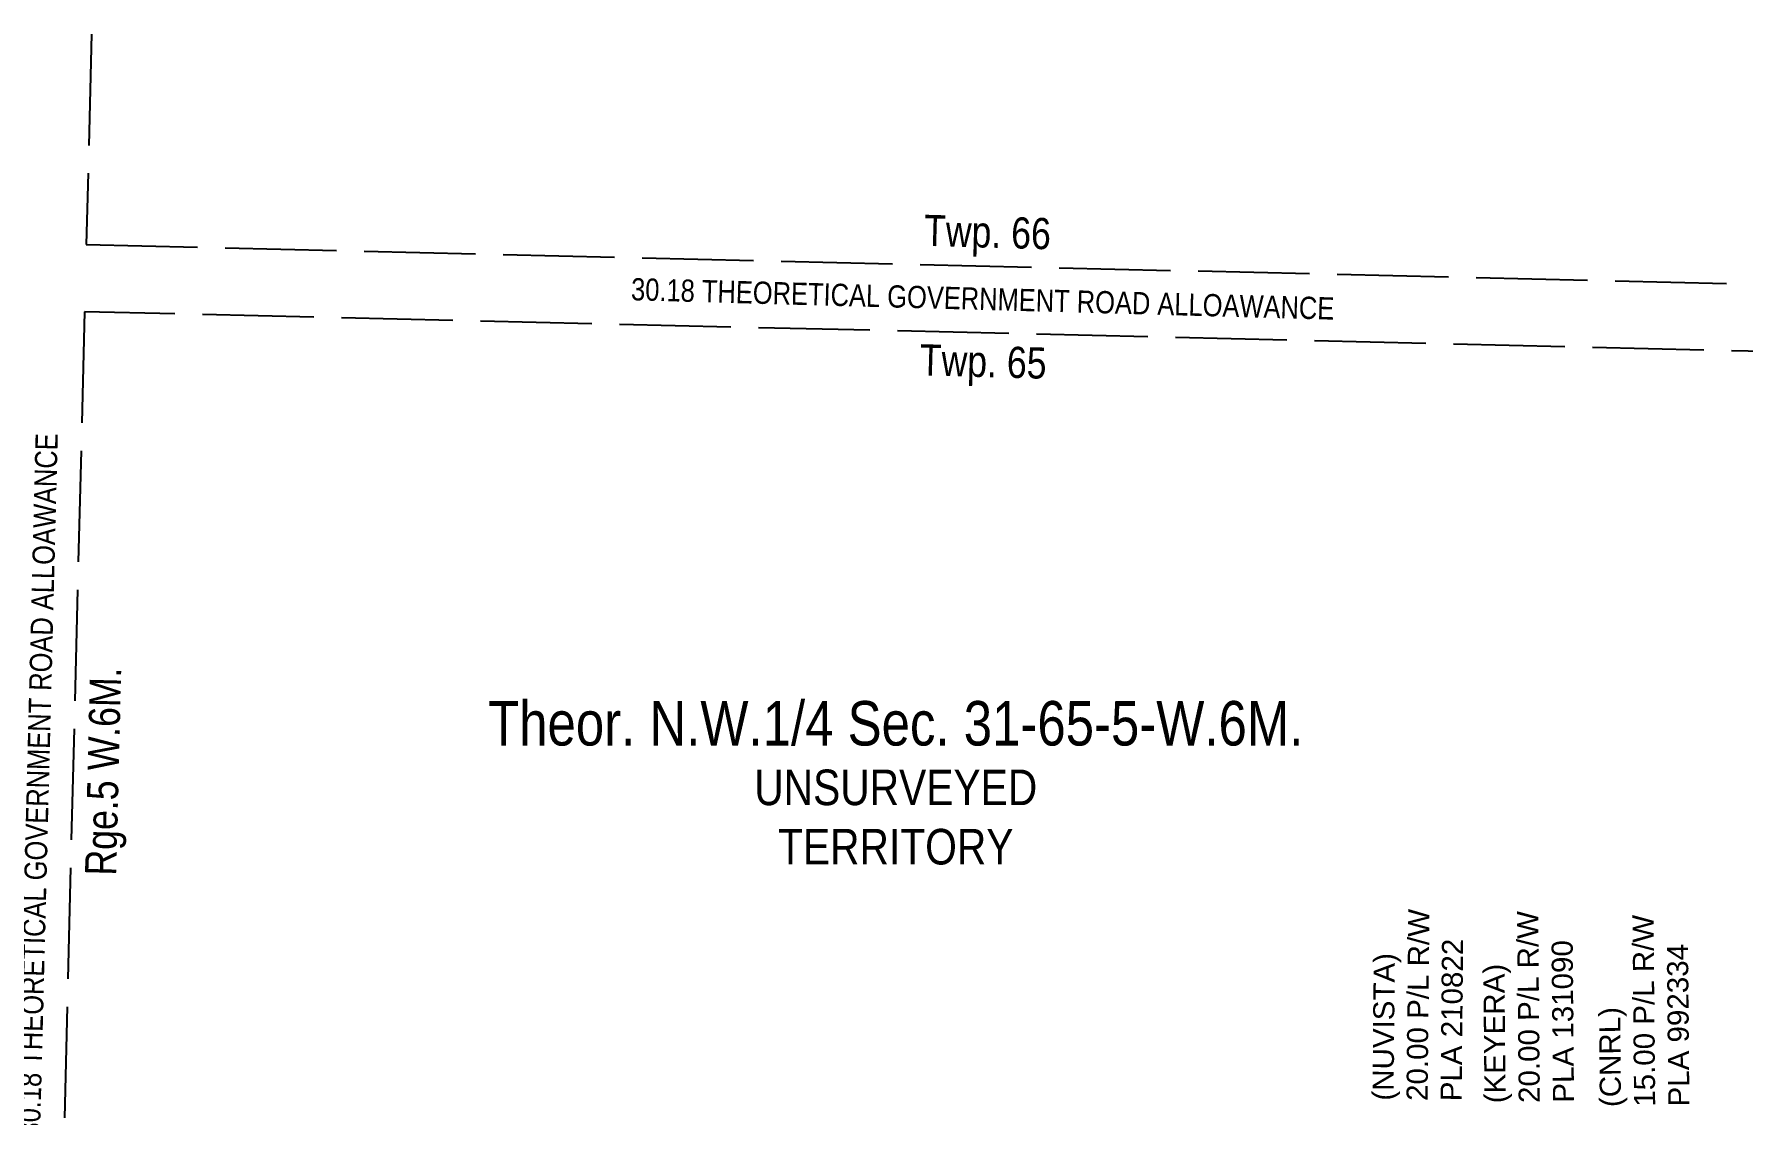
# Model space of a CAD drawing. Extents: x 380192 to 391966, y 6058532 to 6064394.
# Drawn here: x 386811 to 387579, y 6059799 to 6060285 of the extents above; entities that cross this region are included whole.
import ezdxf
from ezdxf.enums import TextEntityAlignment as Align

# ---------------------------------------------------------------- set-up
doc = ezdxf.new("R2010")
doc.units = 0
doc.header["$LTSCALE"] = 5
doc.linetypes.add('foc-UNSURVEYED', pattern=[12.5, 10, -2.5])
doc.layers.add('C-RW-T', color=13, linetype='Continuous', lineweight=9)
doc.layers.add('F-RW-T', color=190, linetype='Continuous', lineweight=9)
for name, color, linetype in [('C-SYMBOL', 7, 'Continuous'), ('D-TXT', 6, 'Continuous'), ('L-UNS-T', 3, 'Continuous'), ('L-USEC', 7, 'foc-UNSURVEYED')]:
    doc.layers.add(name, color=color, linetype=linetype)
doc.styles.add('175L', font='ARIALN.TTF', dxfattribs={"height": 20})
doc.styles.add('80L', font='ARIALN.TTF', dxfattribs={"height": 10})
doc.styles.add('A80', font='arial.ttf', dxfattribs={"height": 9.5})

msp = doc.modelspace()

# ---------------------------------------------------------------- linework, layer by layer
at = {"layer": 'L-USEC'}
for p, q in [((386836.69, 6060284.72), (386834.32, 6060190.12)), ((386834.32, 6060190.12), (387624.62, 6060171.38)), ((386833.56, 6060159.96), (386813.42, 6059355.95)), ((387623.87, 6060141.23), (386833.56, 6060159.96))]:
    msp.add_line(p, q, dxfattribs=at)

# ---------------------------------------------------------------- texts
at = {"layer": 'C-RW-T', "insert": (387412.46, 6059805.38), "char_height": 9.5, "width": 86.2495, "attachment_point": 1, "rotation": 89.45778, "line_spacing_factor": 0.966313, "style": 'A80'}
msp.add_mtext('(NUVISTA) 20.00 P/L R/W PLA 210822', dxfattribs=at)
at = {"layer": 'C-SYMBOL', "color": 3, "style": '175L'}
msp.add_text('Theor. N.W.1/4 Sec. 31-65-5-W.6M.', height=19.9921, dxfattribs=at).set_placement((387198.2, 6059958.96), align=Align.BOTTOM_CENTER)
at = {"layer": 'D-TXT', "color": 3, "char_height": 14, "attachment_point": 1, "style": '80L'}
for s, width, insert, rotation in [('Twp. 66', 56.4265, (387211.12, 6060203.57), 358.41393), ('Twp. 65', 56.4265, (387209.19, 6060145.39), 358.41402), ('Rge.5 W.6M.', 96.8126, (386833.73, 6059906.72), 88.56509)]:
    msp.add_mtext_dynamic_manual_height_columns(s, width=width, gutter_width=47.5, heights=[0], dxfattribs=dict(at, insert=insert, rotation=rotation))
at = {"layer": 'F-RW-T', "style": 'A80'}
for s, p in [('20.00 P/L R/W', (387487.73, 6059804.32)), ('15.00 P/L R/W', (387539.59, 6059802.61)), ('PLA 131090', (387503.11, 6059804.45)), ('PLA 992334', (387554.97, 6059802.74)), ('(KEYERA)', (387472.35, 6059804.18)), ('(CNRL)', (387524.21, 6059802.47))]:
    msp.add_text(s, height=9.5, rotation=90.50337, dxfattribs=at).set_placement(p)
at = {"layer": 'L-UNS-T', "color": 3, "insert": (387198.2, 6059932.7), "char_height": 15.9937, "attachment_point": 5, "style": '80L'}
msp.add_mtext_dynamic_manual_height_columns('UNSURVEYED TERRITORY', width=126.3637, gutter_width=47.48, heights=[0], dxfattribs=at)

# ---------------------------------------------------------------- next in the draw order: texts
at = {"layer": 'L-USEC', "char_height": 9.9961, "attachment_point": 1, "style": '80L', "bg_fill": 3, "box_fill_scale": 1.5, "bg_fill_color": 256, "bg_fill_transparency": 0}
for insert, rotation in [((387079.11, 6060175.13), 358.41402), ((386803.53, 6059789.08), 88.54573)]:
    msp.add_mtext_dynamic_manual_height_columns('\\pi0.28181;30.18 THEORETICAL GOVERNMENT ROAD ALLOAWANCE', width=315.7123, gutter_width=49.98, heights=[0], dxfattribs=dict(at, insert=insert, rotation=rotation))

doc.saveas('drawing.dxf')
